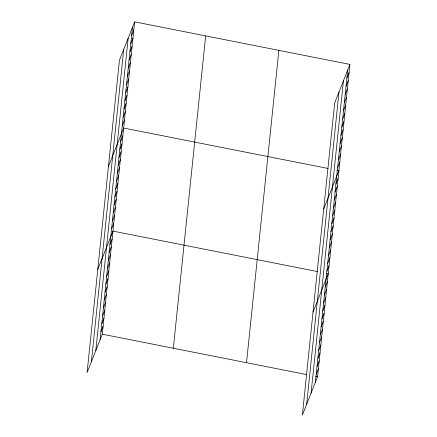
<?xml version="1.0" encoding="UTF-8"?>
<svg xmlns="http://www.w3.org/2000/svg" width="437" height="437" viewBox="0 0 437 437"><rect width="100%" height="100%" fill="white"/><g stroke="black" fill="none" stroke-linecap="round" stroke-linejoin="round"><path stroke-width="0.66" d="M91.382 361.738L123.737 49.397M95.807 350.561L128.161 38.221M100.1 339.713L132.455 27.373M134.64 21.85L119.438 60.246L87.089 372.581L102.291 334.185L134.64 21.85L349.911 64.419L317.562 376.754L302.36 415.15L334.709 102.815L349.911 64.419M173.331 348.234L205.68 35.9M246.523 362.705L278.872 50.37M306.654 404.301L339.008 91.967M311.078 393.125L343.433 80.79M315.372 382.277L347.726 69.942M131.608 35.544L133.793 30.016M130.761 43.711L132.952 38.188M129.915 51.883L132.105 46.355M129.068 60.049L131.258 54.527M128.221 68.221L130.412 62.693M127.38 76.388L129.565 70.865M126.533 84.554L128.718 79.031M125.687 92.726L127.872 87.198M124.84 100.892L127.025 95.37M123.993 109.064L126.178 103.536M123.147 117.231L125.332 111.708M122.3 125.403L124.49 119.875M108.442 166.442L123.644 128.046L328.132 168.48M120.634 141.501L122.819 135.973M119.814 149.427L121.999 143.899M118.99 157.353L121.18 151.83M118.17 165.284L120.355 159.756M117.345 173.21L119.536 167.688M116.526 181.142L118.717 175.614M115.707 189.068L117.892 183.545M114.882 197L117.072 191.472M114.062 204.926L116.253 199.403M113.243 212.857L115.428 207.329M112.418 220.783L114.609 215.255M111.599 228.709L113.789 223.187M97.762 269.514L112.965 231.113L317.453 271.552M109.955 244.567L112.145 239.044M109.135 252.499L111.32 246.971M108.316 260.425L110.501 254.902M107.491 268.356L109.682 262.828M106.672 276.282L108.857 270.76M105.852 284.214L108.037 278.686M105.027 292.14L107.218 286.617M104.208 300.066L106.393 294.543M103.389 307.998L105.574 302.47M102.564 315.924L104.754 310.401M101.745 323.855L103.93 318.327M100.925 331.781L103.11 326.259M346.88 78.108L349.07 72.586M346.033 86.28L348.223 80.752M345.186 94.447L347.377 88.924M344.34 102.619L346.53 97.09M343.493 110.785L345.683 105.262M342.652 118.957L344.837 113.429M341.805 127.123L343.99 121.601M340.958 135.29L343.143 129.767M340.112 143.462L342.297 137.934M339.265 151.628L341.45 146.105M338.418 159.8L340.603 154.272M337.572 167.966L339.762 162.444M323.713 209.006L338.915 170.61L337.009 170.233M335.906 184.064L338.091 178.542M335.086 191.99L337.271 186.468M334.261 199.922L336.452 194.394M333.442 207.848L335.627 202.326M332.617 215.78L334.808 210.252M331.798 223.706L333.988 218.183M330.978 231.637L333.163 226.109M330.154 239.563L332.344 234.041M329.334 247.495L331.525 241.967M328.515 255.421L330.7 249.898M327.69 263.347L329.88 257.825M326.871 271.279L329.061 265.751M313.034 312.078L328.236 273.682L326.335 273.305M325.226 287.136L327.417 281.608M324.407 295.062L326.597 289.54M323.588 302.994L325.773 297.466M322.763 310.92L324.953 305.397M321.943 318.852L324.128 313.324M321.124 326.778L323.309 321.255M320.299 334.704L322.49 329.181M319.48 342.635L321.665 337.107M318.66 350.561L320.845 345.039M317.836 358.493L320.026 352.965M317.016 366.419L319.201 360.896M316.197 374.351L318.382 368.823M102.291 334.185L306.779 374.618M315.656 376.377L317.562 376.754"/></g></svg>
